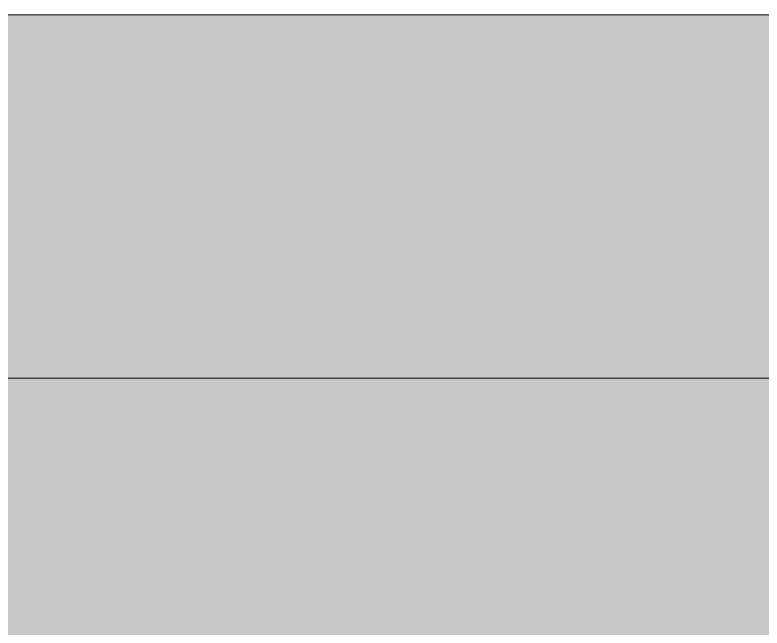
# Model space of a CAD drawing. Header units: centimetres. Extents: x 0.1 to 13.8, y -19.8 to -0.2.
# Drawn here: x 3.475 to 4.258, y -0.845 to -0.203 of the extents above; entities that cross this region are included whole.
import ezdxf

# ---------------------------------------------------------------- set-up
doc = ezdxf.new("R2010")
doc.units = ezdxf.units.CM
doc.header["$MEASUREMENT"] = 0
doc.layers.add('Layer 1', color=7, linetype='Continuous')

# ---------------------------------------------------------------- blocks, each defined once
blk = doc.blocks.new('block 2')
at = {"layer": 'Layer 1', "true_color": 0xb87e2b}
h = blk.add_hatch(color=45, dxfattribs=at)
h.dxf.hatch_style = 2
h.paths.add_polyline_path([(0.12157, -0.20263), (0.12157, -19.81239), (13.84843, -19.81239), (13.84843, -0.20263)])
edge = h.paths.add_edge_path()
edge.add_spline(control_points=[(10.05105, -13.94573), (9.23206, -14.76469), (8.14318, -15.21572), (6.985, -15.21572), (5.82679, -15.21572), (4.73792, -14.76469), (3.91895, -13.94573), (3.09998, -13.12674), (2.64896, -12.03786), (2.64896, -10.87968), (2.64896, -9.72147), (3.09998, -8.6326), (3.91895, -7.81363), (4.54828, -7.18431), (5.33705, -6.77256), (6.19411, -6.61547), (6.00433, -6.42264), (5.88885, -6.15781), (5.88885, -5.8659), (5.88885, -5.27777), (6.36742, -4.7993), (6.95566, -4.7993), (7.54378, -4.7993), (8.02227, -5.27777), (8.02227, -5.8659), (8.02227, -6.15247), (7.90982, -6.41383), (7.72482, -6.6062), (8.60162, -6.75607), (9.40923, -7.17182), (10.05105, -7.81363), (10.87001, -8.6326), (11.32104, -9.72147), (11.32104, -10.87968), (11.32104, -12.03786), (10.87001, -13.12674), (10.05105, -13.94573)], knot_values=[0, 0, 0, 0, 1, 1, 1, 2, 2, 2, 3, 3, 3, 4, 4, 4, 5, 5, 5, 6, 6, 6, 7, 7, 7, 8, 8, 8, 9, 9, 9, 10, 10, 10, 11, 11, 11, 12, 12, 12, 12], degree=3, periodic=1)
at = {"layer": 'Layer 1', "lineweight": 0}
blk.add_lwpolyline([(0.12157, -0.20263), (0.12157, -19.81239), (13.84843, -19.81239), (13.84843, -0.20263), (0.12157, -0.20263)], dxfattribs=at)
blk.add_open_spline([(12.9154, -0.5832), (12.9154, -0.5832), (12.78604, -0.5832), (12.78604, -0.5832), (12.78604, -0.5832), (12.67812, -0.5832), (12.67812, -0.5832), (12.67812, -0.5832), (12.39483, -0.5832), (12.39483, -0.5832), (12.39483, -0.5832), (12.28795, -0.5832), (12.28795, -0.5832), (12.28795, -0.5832), (12.09528, -0.5832), (12.09528, -0.5832), (12.09528, -0.5832), (11.9206, -0.5832), (11.9206, -0.5832), (11.9206, -0.5832), (11.4322, -0.5832), (11.4322, -0.5832), (11.4322, -0.5832), (11.31944, -0.5832), (11.31944, -0.5832), (11.31944, -0.5832), (10.53632, -0.5832), (10.53632, -0.5832), (10.53632, -0.5832), (10.3786, -0.5832), (10.3786, -0.5832), (10.3786, -0.5832), (3.5914, -0.5832), (3.5914, -0.5832), (3.5914, -0.5832), (3.43368, -0.5832), (3.43368, -0.5832), (3.43368, -0.5832), (2.65056, -0.5832), (2.65056, -0.5832), (2.65056, -0.5832), (2.5378, -0.5832), (2.5378, -0.5832), (2.5378, -0.5832), (2.0494, -0.5832), (2.0494, -0.5832), (2.0494, -0.5832), (1.87472, -0.5832), (1.87472, -0.5832), (1.87472, -0.5832), (1.68205, -0.5832), (1.68205, -0.5832), (1.68205, -0.5832), (1.57517, -0.5832), (1.57517, -0.5832), (1.57517, -0.5832), (1.29188, -0.5832), (1.29188, -0.5832), (1.29188, -0.5832), (1.18396, -0.5832), (1.18396, -0.5832), (1.18396, -0.5832), (1.0546, -0.5832), (1.0546, -0.5832), (0.74986, -0.5832), (0.5022, -0.83086), (0.5022, -1.1356), (0.5022, -1.1356), (0.5022, -5.6115), (0.5022, -5.6115), (0.5022, -5.6115), (0.5022, -7.70833), (0.5022, -7.70833), (0.5022, -7.70833), (0.5022, -7.86295), (0.5022, -7.86295), (0.5022, -7.86295), (0.5022, -8.75848), (0.5022, -8.75848), (0.5022, -8.75848), (0.5022, -18.87942), (0.5022, -18.87942), (0.5022, -19.18416), (0.74986, -19.43182), (1.0546, -19.43182), (1.0546, -19.43182), (12.9154, -19.43182), (12.9154, -19.43182), (13.22014, -19.43182), (13.4678, -19.18416), (13.4678, -18.87942), (13.4678, -18.87942), (13.4678, -8.75848), (13.4678, -8.75848), (13.4678, -8.75848), (13.4678, -7.86295), (13.4678, -7.86295), (13.4678, -7.86295), (13.4678, -7.70833), (13.4678, -7.70833), (13.4678, -7.70833), (13.4678, -5.6115), (13.4678, -5.6115), (13.4678, -5.6115), (13.4678, -1.1356), (13.4678, -1.1356), (13.4678, -0.83086), (13.22014, -0.5832), (12.9154, -0.5832)], degree=3, knots=[0, 0, 0, 0, 1, 1, 1, 2, 2, 2, 3, 3, 3, 4, 4, 4, 5, 5, 5, 6, 6, 6, 7, 7, 7, 8, 8, 8, 9, 9, 9, 10, 10, 10, 11, 11, 11, 12, 12, 12, 13, 13, 13, 14, 14, 14, 15, 15, 15, 16, 16, 16, 17, 17, 17, 18, 18, 18, 19, 19, 19, 20, 20, 20, 21, 21, 21, 22, 22, 22, 23, 23, 23, 24, 24, 24, 25, 25, 25, 26, 26, 26, 27, 27, 27, 28, 28, 28, 29, 29, 29, 30, 30, 30, 31, 31, 31, 32, 32, 32, 33, 33, 33, 34, 34, 34, 35, 35, 35, 36, 36, 36, 36], dxfattribs=at)

msp = doc.modelspace()

# ---------------------------------------------------------------- block references
at = {"layer": 'Layer 1'}
msp.add_blockref('block 2', (0, 0), dxfattribs=at)

doc.saveas('drawing.dxf')
